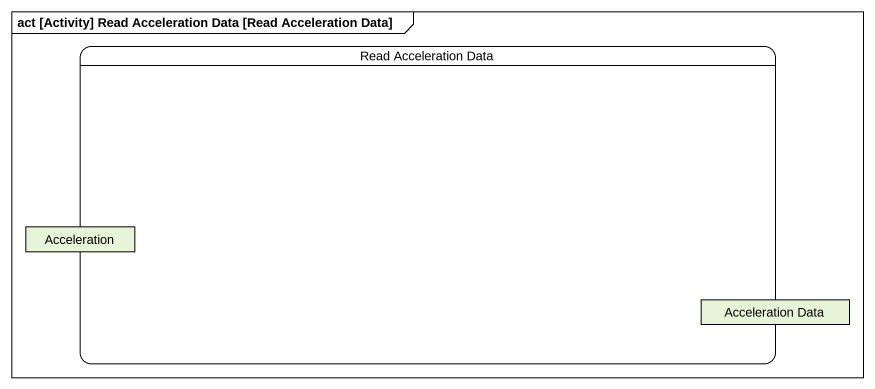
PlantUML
@startuml
mainframe act [Activity] Read Acceleration Data [Read Acceleration Data]
hide empty description
state "Read Acceleration Data" as Read_Acceleration_Data {
  state Acceleration <<object>>
  state "Acceleration Data" as Acceleration_Data <<object>>
}
@enduml
